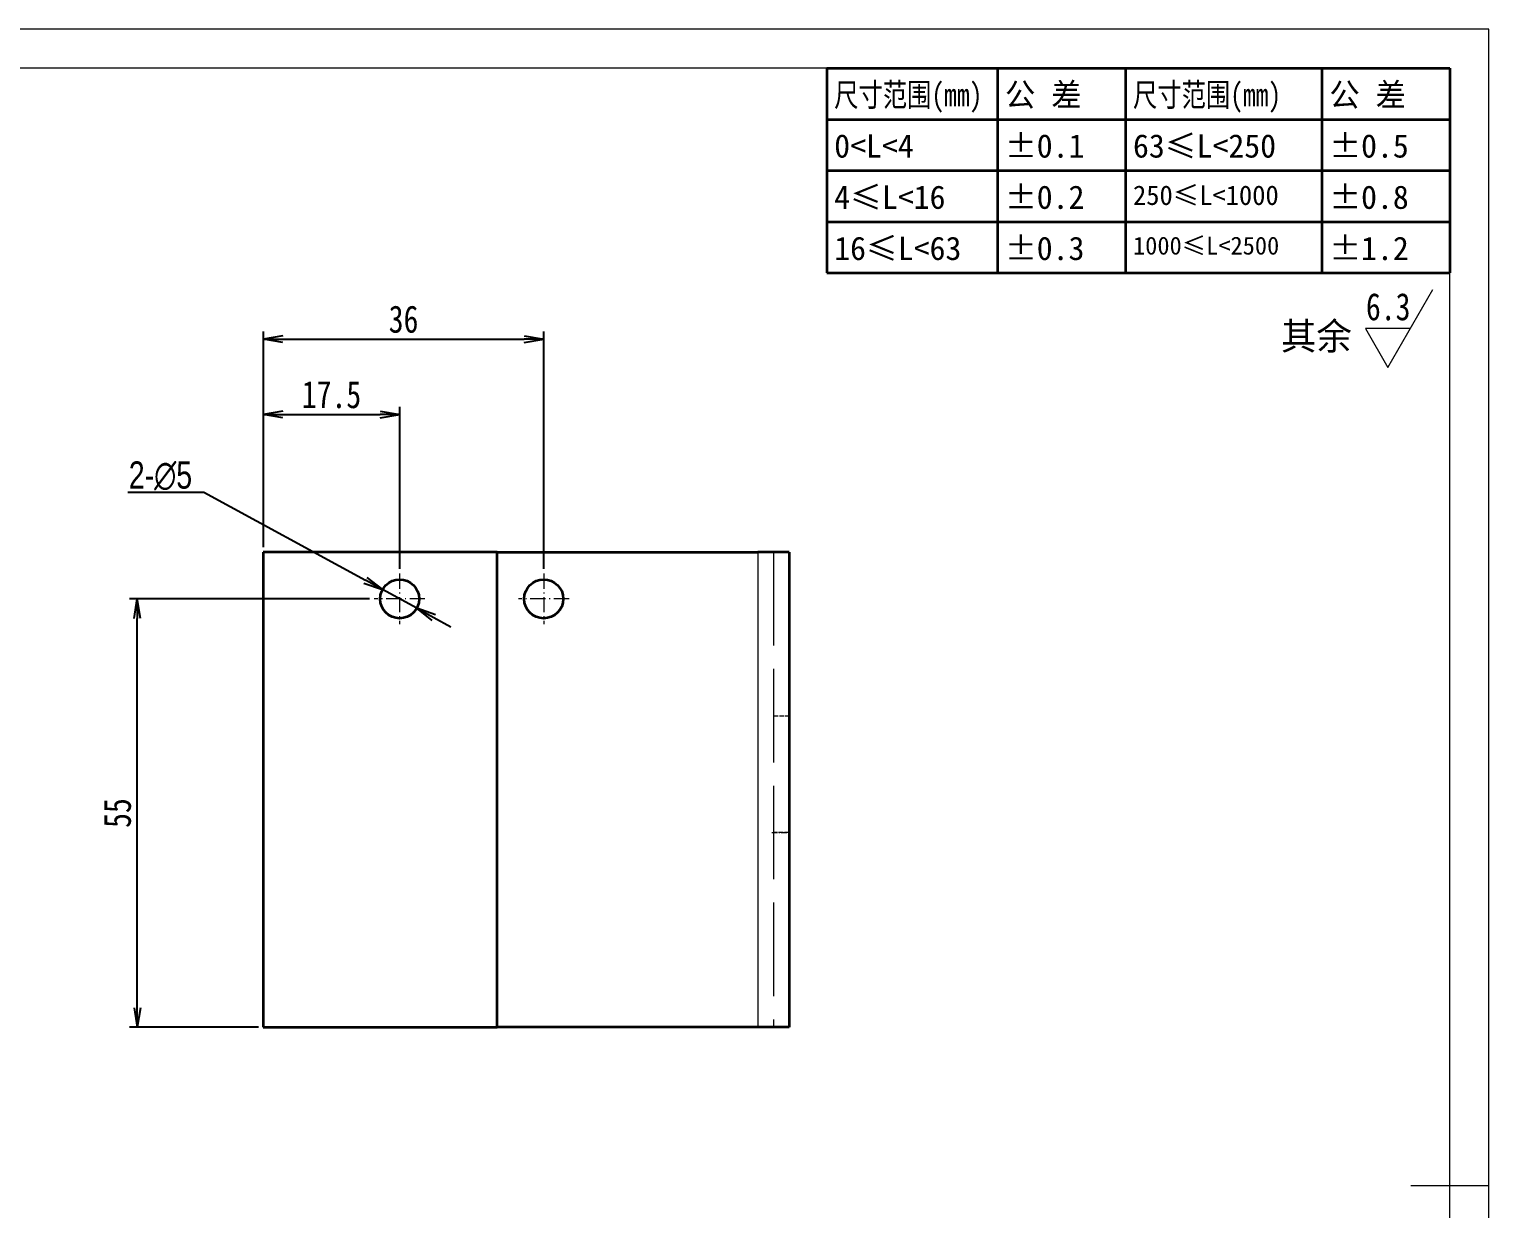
# Model space of a CAD drawing. Header units: millimetres. Extents: x -15766 to 80009, y -9701 to 15159.
# Drawn here: x 10945.4 to 11132.8, y 13399.3 to 13550.7 of the extents above; entities that cross this region are included whole.
import ezdxf
from ezdxf.enums import TextEntityAlignment as Align

# ---------------------------------------------------------------- set-up
doc = ezdxf.new("R2010")
doc.units = ezdxf.units.MM
for name, pattern in [('CENTER-HOKUTO_1', [16, 13, -1, 1, -1]), ('DASHDOT', [18.5, 12, -3, 0.5, -3]), ('DASHED', [15, 12, -3]), ('HIDDEN-HOKUTO_1', [2, 1, -1])]:
    doc.linetypes.add(name, pattern=pattern)
doc.layers.get('DEFPOINTS').update_dxf_attribs({"lineweight": 18})
for name, color, linetype, lineweight in [('AM_7', 2, 'CENTER-HOKUTO_1', 18), ('AM_HID', 1, 'HIDDEN-HOKUTO_1', 18), ('AM_VIS', 7, 'Continuous', 18), ('CDRAFT0', 7, 'Continuous', 18), ('DIM', 253, 'Continuous', 20), ('title_frame', 7, 'Continuous', 18), ('word_dim', 9, 'Continuous', 18), ('尺寸线层', 3, 'Continuous', 18), ('粗实线层', 7, 'Continuous', 35), ('粗实线层_1', 7, 'Continuous', 15)]:
    doc.layers.add(name, color=color, linetype=linetype, lineweight=lineweight)
doc.styles.add('DIM', font='', dxfattribs={"width": 0.8})
doc.styles.get('DIM').set_extended_font_data('NSimSun')
doc.dimstyles.new('1-1$0', dxfattribs={"dimtxt": 3.5, "dimasz": 2.5, "dimexe": 1, "dimexo": 0.625, "dimgap": 0.8, "dimtad": 1, "dimdsep": 46, "dimtxsty": 'DIM', "dimblk": 'OPEN', "dimcen": 0, "dimdle": 5, "dimclrd": 256, "dimclre": 256, "dimclrt": 3, "dimazin": 3, "dimtfac": 0.5, "dimtmove": 0, "dimatfit": 3, "dimldrblk": 'OPEN', "dimfxl": 0, "dimtolj": 1, "dimarcsym": 0})
doc.dimstyles.new('1-1$3', dxfattribs={"dimtxt": 3.5, "dimasz": 2.5, "dimexe": 1, "dimexo": 0.625, "dimgap": 0.3, "dimtad": 1, "dimtih": 1, "dimtoh": 1, "dimdsep": 46, "dimtxsty": 'DIM', "dimblk": 'OPEN', "dimcen": 0, "dimdle": 5, "dimclrd": 256, "dimclre": 256, "dimclrt": 3, "dimazin": 3, "dimtfac": 0.5, "dimtmove": 0, "dimatfit": 3, "dimldrblk": 'OPEN', "dimfxl": 0, "dimtolj": 1, "dimarcsym": 0})

# ---------------------------------------------------------------- blocks, each defined once
blk = doc.blocks.new('*X588')
at = {"layer": 'CDRAFT0'}
for p, q in [((420, 297), (0, 297)), ((420, 0), (420, 297))]:
    blk.add_line(p, q, dxfattribs=at)
at = {"layer": '粗实线层_1'}
for p, q in [((415, 292), (25, 292)), ((415, 5), (415, 292)), ((420, 148.5), (410, 148.5))]:
    blk.add_line(p, q, dxfattribs=at)
blk = doc.blocks.new('自由公差_1')
at = {"layer": '粗实线层'}
for p, q in [((-80, 0), (0, 0)), ((-80, 0), (-80, -26.3)), ((-58.08, 0), (-58.08, -26.3)), ((-41.64, 0), (-41.64, -26.3)), ((-16.44, 0), (-16.44, -26.3)), ((0, 0), (0, -26.3)), ((-80, -6.58), (0, -6.58)), ((-80, -13.15), (0, -13.15)), ((-80, -19.73), (0, -19.73)), ((-80, -26.3), (0, -26.3))]:
    blk.add_line(p, q, dxfattribs=at)
at = {"layer": '尺寸线层', "linetype": 'Continuous', "attachment_point": 1, "line_spacing_factor": 0.9}
for s, insert, char_height, width in [('{\\W0.8;尺寸范围(mm)}', (-79.04, -1.92), 3, 22.6032), ('公 差', (-57.12, -1.92), 3, 22.6032), ('{\\W0.8;尺寸范围(mm)}', (-40.68, -1.92), 3, 22.6032), ('公 差', (-15.48, -1.92), 3, 22.6032), ('0<L<4', (-79.04, -8.49), 3, 22.6032), ('%%P0.1', (-57.12, -8.49), 3, 12.7119), ('63≤L<250', (-40.68, -8.49), 3, 22.6032), ('%%P0.5', (-15.48, -8.49), 3, 12.5771), ('4≤L<16', (-79.04, -15.07), 3, 22.6032), ('%%P0.2', (-57.12, -15.07), 3, 12.4769), ('250≤L<1000', (-40.68, -15.07), 2.5, 22.6032), ('%%P0.8', (-15.48, -15.07), 3, 13.0759), ('16≤L<63', (-79.04, -21.64), 3, 22.6032), ('%%P0.3', (-57.12, -21.64), 3, 12.7119), ('1000≤L<2500', (-40.68, -21.64), 2.3, 22.6032), ('%%P1.2', (-15.48, -21.64), 3, 12.8764)]:
    blk.add_mtext(s, dxfattribs=dict(at, insert=insert, char_height=char_height, width=width))
blk = doc.blocks.new('_OPEN')
at = {"color": 0, "linetype": 'ByBlock', "lineweight": -2}
for p, q in [((-1, 0.166667), (0, 0)), ((-1, -0.166667), (0, 0)), ((0, 0), (-1, 0))]:
    blk.add_line(p, q, dxfattribs=at)
blk = doc.blocks.new('*D1013')
at = {"layer": 'DEFPOINTS', "color": 0, "transparency": 16777216}
for p in [(10959.31, 13477.58), (10989.74, 13477.58), (10975.49, 13422.58)]:
    blk.add_point(p, dxfattribs=at)
at = {"layer": 'word_dim', "linetype": 'Continuous', "lineweight": -2, "transparency": 16777216}
for p, q in [((10989.11, 13477.58), (10958.31, 13477.58)), ((10959.31, 13425.08), (10959.31, 13475.08)), ((10974.86, 13422.58), (10958.31, 13422.58))]:
    blk.add_line(p, q, dxfattribs=at)
at = {"layer": 'word_dim', "lineweight": -2, "transparency": 16777216, "xscale": 2.5, "yscale": 2.5, "zscale": 2.5}
for p, rotation in [((10959.31, 13477.58), 90), ((10959.31, 13422.58), 270)]:
    blk.add_blockref('_OPEN', p, dxfattribs=dict(at, rotation=rotation))
at = {"layer": 'word_dim', "color": 3, "transparency": 16777216, "insert": (10956.76, 13450.08), "char_height": 3.5, "attachment_point": 5, "rotation": 90, "style": 'DIM'}
blk.add_mtext('\\A1;55', dxfattribs=at)
blk = doc.blocks.new('*D1014')
at = {"layer": 'DEFPOINTS', "color": 0, "transparency": 16777216}
for p in [(10992.99, 13501.25), (10975.49, 13483.58), (10992.99, 13480.83)]:
    blk.add_point(p, dxfattribs=at)
at = {"layer": 'word_dim', "linetype": 'Continuous', "lineweight": -2, "transparency": 16777216}
for p, q in [((10975.49, 13484.21), (10975.49, 13502.25)), ((10992.99, 13481.46), (10992.99, 13502.25)), ((10977.99, 13501.25), (10990.49, 13501.25))]:
    blk.add_line(p, q, dxfattribs=at)
at = {"layer": 'word_dim', "lineweight": -2, "transparency": 16777216, "xscale": 2.5, "yscale": 2.5, "zscale": 2.5, "rotation": 180}
blk.add_blockref('_OPEN', (10975.49, 13501.25), dxfattribs=at)
at = {"layer": 'word_dim', "lineweight": -2, "transparency": 16777216, "xscale": 2.5, "yscale": 2.5, "zscale": 2.5}
blk.add_blockref('_OPEN', (10992.99, 13501.25), dxfattribs=at)
at = {"layer": 'word_dim', "color": 3, "transparency": 16777216, "insert": (10984.24, 13503.8), "char_height": 3.5, "attachment_point": 5, "style": 'DIM'}
blk.add_mtext('\\A1;17.5', dxfattribs=at)
blk = doc.blocks.new('*D1015')
at = {"layer": 'DEFPOINTS', "color": 0, "transparency": 16777216}
for p in [(11011.49, 13510.93), (10975.49, 13483.58), (11011.49, 13480.83)]:
    blk.add_point(p, dxfattribs=at)
at = {"layer": 'word_dim', "linetype": 'Continuous', "lineweight": -2, "transparency": 16777216}
for p, q in [((10975.49, 13484.21), (10975.49, 13511.93)), ((10977.99, 13510.93), (11008.99, 13510.93)), ((11011.49, 13481.46), (11011.49, 13511.93))]:
    blk.add_line(p, q, dxfattribs=at)
at = {"layer": 'word_dim', "lineweight": -2, "transparency": 16777216, "xscale": 2.5, "yscale": 2.5, "zscale": 2.5, "rotation": 180}
blk.add_blockref('_OPEN', (10975.49, 13510.93), dxfattribs=at)
at = {"layer": 'word_dim', "lineweight": -2, "transparency": 16777216, "xscale": 2.5, "yscale": 2.5, "zscale": 2.5}
blk.add_blockref('_OPEN', (11011.49, 13510.93), dxfattribs=at)
at = {"layer": 'word_dim', "color": 3, "transparency": 16777216, "insert": (10993.49, 13513.48), "char_height": 3.5, "attachment_point": 5, "style": 'DIM'}
blk.add_mtext('\\A1;36', dxfattribs=at)
blk = doc.blocks.new('*D1016')
at = {"layer": 'DEFPOINTS', "color": 0, "transparency": 16777216}
for p in [(10990.79, 13478.78), (10995.18, 13476.38)]:
    blk.add_point(p, dxfattribs=at)
at = {"layer": 'word_dim', "linetype": 'Continuous', "lineweight": -2, "transparency": 16777216}
for p, q in [((10958.11, 13491.28), (10967.85, 13491.28)), ((10967.85, 13491.28), (10988.6, 13479.97)), ((10995.18, 13476.38), (10990.79, 13478.78)), ((10997.38, 13475.19), (10999.57, 13473.99))]:
    blk.add_line(p, q, dxfattribs=at)
at = {"layer": 'word_dim', "lineweight": -2, "transparency": 16777216, "xscale": 2.5, "yscale": 2.5, "zscale": 2.5}
for p, rotation in [((10990.79, 13478.78), 331.4199242341662), ((10995.18, 13476.38), 151.4199242341662)]:
    blk.add_blockref('_OPEN', p, dxfattribs=dict(at, rotation=rotation))
at = {"layer": 'word_dim', "color": 3, "transparency": 16777216, "insert": (10962.28, 13493.37), "char_height": 3.5, "attachment_point": 5, "style": 'DIM'}
blk.add_mtext('\\A1;{\\fGulim|b0|i0|c134|p0;2-\\fGulim|b0|i0|c129|p0;∅5}', dxfattribs=at)

msp = doc.modelspace()

# ---------------------------------------------------------------- linework, layer by layer
at = {"color": 7, "lineweight": 13}
msp.add_line((11038.98595, 13483.58049), (11038.98595, 13422.58049), dxfattribs=at)
at = {"layer": 'AM_7', "linetype": 'DASHDOT', "lineweight": 13, "ltscale": 0.1625}
for p, q in [((10992.98595, 13480.83049), (10992.98595, 13474.33049)), ((11011.48595, 13480.83049), (11011.48595, 13474.33049)), ((10996.23595, 13477.58049), (10989.73595, 13477.58049)), ((11014.73595, 13477.58049), (11008.23595, 13477.58049))]:
    msp.add_line(p, q, dxfattribs=at)
at = {"layer": 'AM_7', "linetype": 'DASHDOT', "lineweight": 13, "ltscale": 0.06001}
msp.add_line((11040.78575, 13447.58049), (11043.18614, 13447.58049), dxfattribs=at)
at = {"layer": 'AM_HID', "linetype": 'DASHED', "lineweight": 13}
for p, q in [((11038.98595, 13483.58049), (11038.98595, 13422.58049)), ((11038.98595, 13483.58049), (11038.98595, 13422.58049)), ((11038.98595, 13483.58049), (11038.98595, 13422.58049)), ((11040.98595, 13483.58049), (11040.98595, 13422.58049))]:
    msp.add_line(p, q, dxfattribs=at)
at = {"layer": 'AM_HID', "linetype": 'DASHED', "lineweight": 13, "ltscale": 0.05}
for p, q in [((11040.98595, 13462.58049), (11042.98595, 13462.58049)), ((11040.98595, 13462.58049), (11042.98595, 13462.58049)), ((11042.98595, 13447.58049), (11040.98595, 13447.58049)), ((11042.98595, 13447.58049), (11040.98595, 13447.58049)), ((11042.98595, 13447.58049), (11040.98595, 13447.58049)), ((11042.98595, 13447.58049), (11040.98595, 13447.58049))]:
    msp.add_line(p, q, dxfattribs=at)
at = {"layer": 'AM_VIS', "lineweight": 35}
for p, q in [((10975.48595, 13483.58049), (10975.48595, 13422.58049)), ((11005.48595, 13483.58049), (10975.48595, 13483.58049)), ((11005.48595, 13422.58049), (11005.48595, 13483.58049)), ((11005.48595, 13483.58049), (11038.98595, 13483.58049)), ((11042.98595, 13483.58049), (11042.98595, 13422.58049)), ((10975.48595, 13422.58049), (11005.48595, 13422.58049)), ((11038.98595, 13422.58049), (11005.48595, 13422.58049))]:
    msp.add_line(p, q, dxfattribs=at)
at = {"layer": 'AM_VIS', "lineweight": 35, "ltscale": 0.1}
for p, q in [((11042.98595, 13483.58049), (11038.98595, 13483.58049)), ((11042.98595, 13422.58049), (11038.98595, 13422.58049))]:
    msp.add_line(p, q, dxfattribs=at)
at = {"layer": 'AM_VIS', "lineweight": 35}
for centre in [(10992.98595, 13477.58049), (11011.48595, 13477.58049)]:
    msp.add_circle(centre, 2.5, dxfattribs=at)
at = {"layer": 'DIM'}
for p, q in [((11119.87282, 13507.30629), (11125.64633, 13517.30629)), ((11122.75957, 13512.30629), (11116.98607, 13512.30629)), ((11116.98607, 13512.30629), (11119.87282, 13507.30629))]:
    msp.add_line(p, q, dxfattribs=at)

# ---------------------------------------------------------------- block references
at = {"layer": 'title_frame'}
for name, p in [('*X588', (10712.8177, 13253.73384)), ('自由公差_1', (11127.8177, 13545.73384))]:
    msp.add_blockref(name, p, dxfattribs=at)

# ---------------------------------------------------------------- texts
at = {"layer": 'DIM', "color": 2, "style": 'DIM', "width": 0.8}
msp.add_attdef('6.3', text='0.0', height=3.5, dxfattribs=at).set_placement((11122.75957, 13512.30629), align=Align.BOTTOM_RIGHT)
at = {"layer": 'word_dim', "linetype": 'Continuous', "insert": (11106.13286, 13513.07215), "char_height": 3.5, "width": 10.860604, "attachment_point": 1}
msp.add_mtext('{\\C3;其余}', dxfattribs=at)

# ---------------------------------------------------------------- dimensions: what is measured, and where the dimension line sits
at = {"layer": 'word_dim', "color": 3}
for base, p2, picture, middle in [((11011.48595, 13510.92636), (11011.48595, 13480.83049), '*D1015', (10993.48595, 13513.47636)), ((10992.98595, 13501.24598), (10992.98595, 13480.83049), '*D1014', (10984.23595, 13503.79598))]:
    dim = msp.add_linear_dim(base=base, p1=(10975.48595, 13483.58049), p2=p2, dimstyle='1-1$0', dxfattribs=at)
    dim.commit()
    dim.dimension.update_dxf_attribs({"geometry": picture, "text_midpoint": middle})
dim = msp.add_diameter_dim_2p(p1=(10995.18132, 13476.38452), p2=(10990.79057, 13478.77646), text='{\\fGulim|b0|i0|c134|p0;2-\\fGulim|b0|i0|c129|p0;<>}', dimstyle='1-1$3', dxfattribs=at)
dim.commit()
dim.dimension.update_dxf_attribs({"geometry": '*D1016', "text_midpoint": (10962.27954, 13491.27578), "dimtype": 163})
dim = msp.add_linear_dim(base=(10959.31167, 13477.58049), p1=(10975.48595, 13422.58049), p2=(10989.73595, 13477.58049), angle=90, dimstyle='1-1$0', dxfattribs=at)
dim.commit()
dim.dimension.update_dxf_attribs({"geometry": '*D1013', "text_midpoint": (10956.76167, 13450.08049)})

doc.saveas('drawing.dxf')
